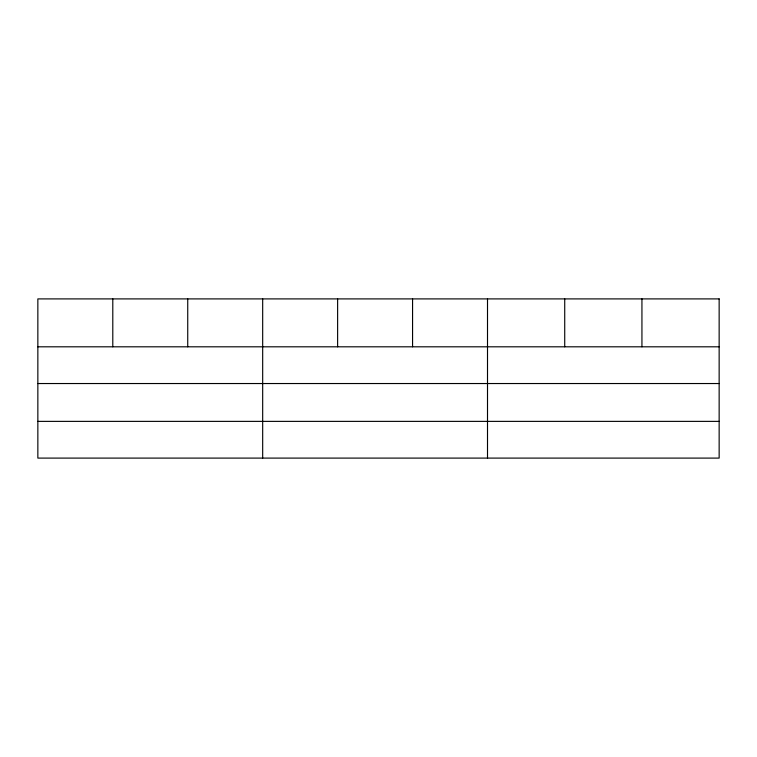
<?xml version="1.0" encoding="UTF-8"?>
<svg xmlns="http://www.w3.org/2000/svg" width="757" height="757" viewBox="0 0 757 757"><rect width="100%" height="100%" fill="white"/><g stroke="black" fill="none" stroke-linecap="round" stroke-linejoin="round"><path stroke-width="1.14" d="M37.85 346.81L719.15 346.81M37.85 383.534L719.15 383.534M37.85 421.375L719.15 421.375M641.936 298.901L641.936 346.81M564.722 298.901L564.722 346.81M487.508 298.901L487.508 458.099M412.565 298.901L412.565 346.81M337.622 298.901L337.622 346.81M262.679 298.901L262.679 458.099M187.736 298.901L187.736 346.81M112.793 298.901L112.793 346.81M719.15 298.901L37.85 298.901L37.85 458.099L719.15 458.099L719.15 298.901"/></g></svg>
